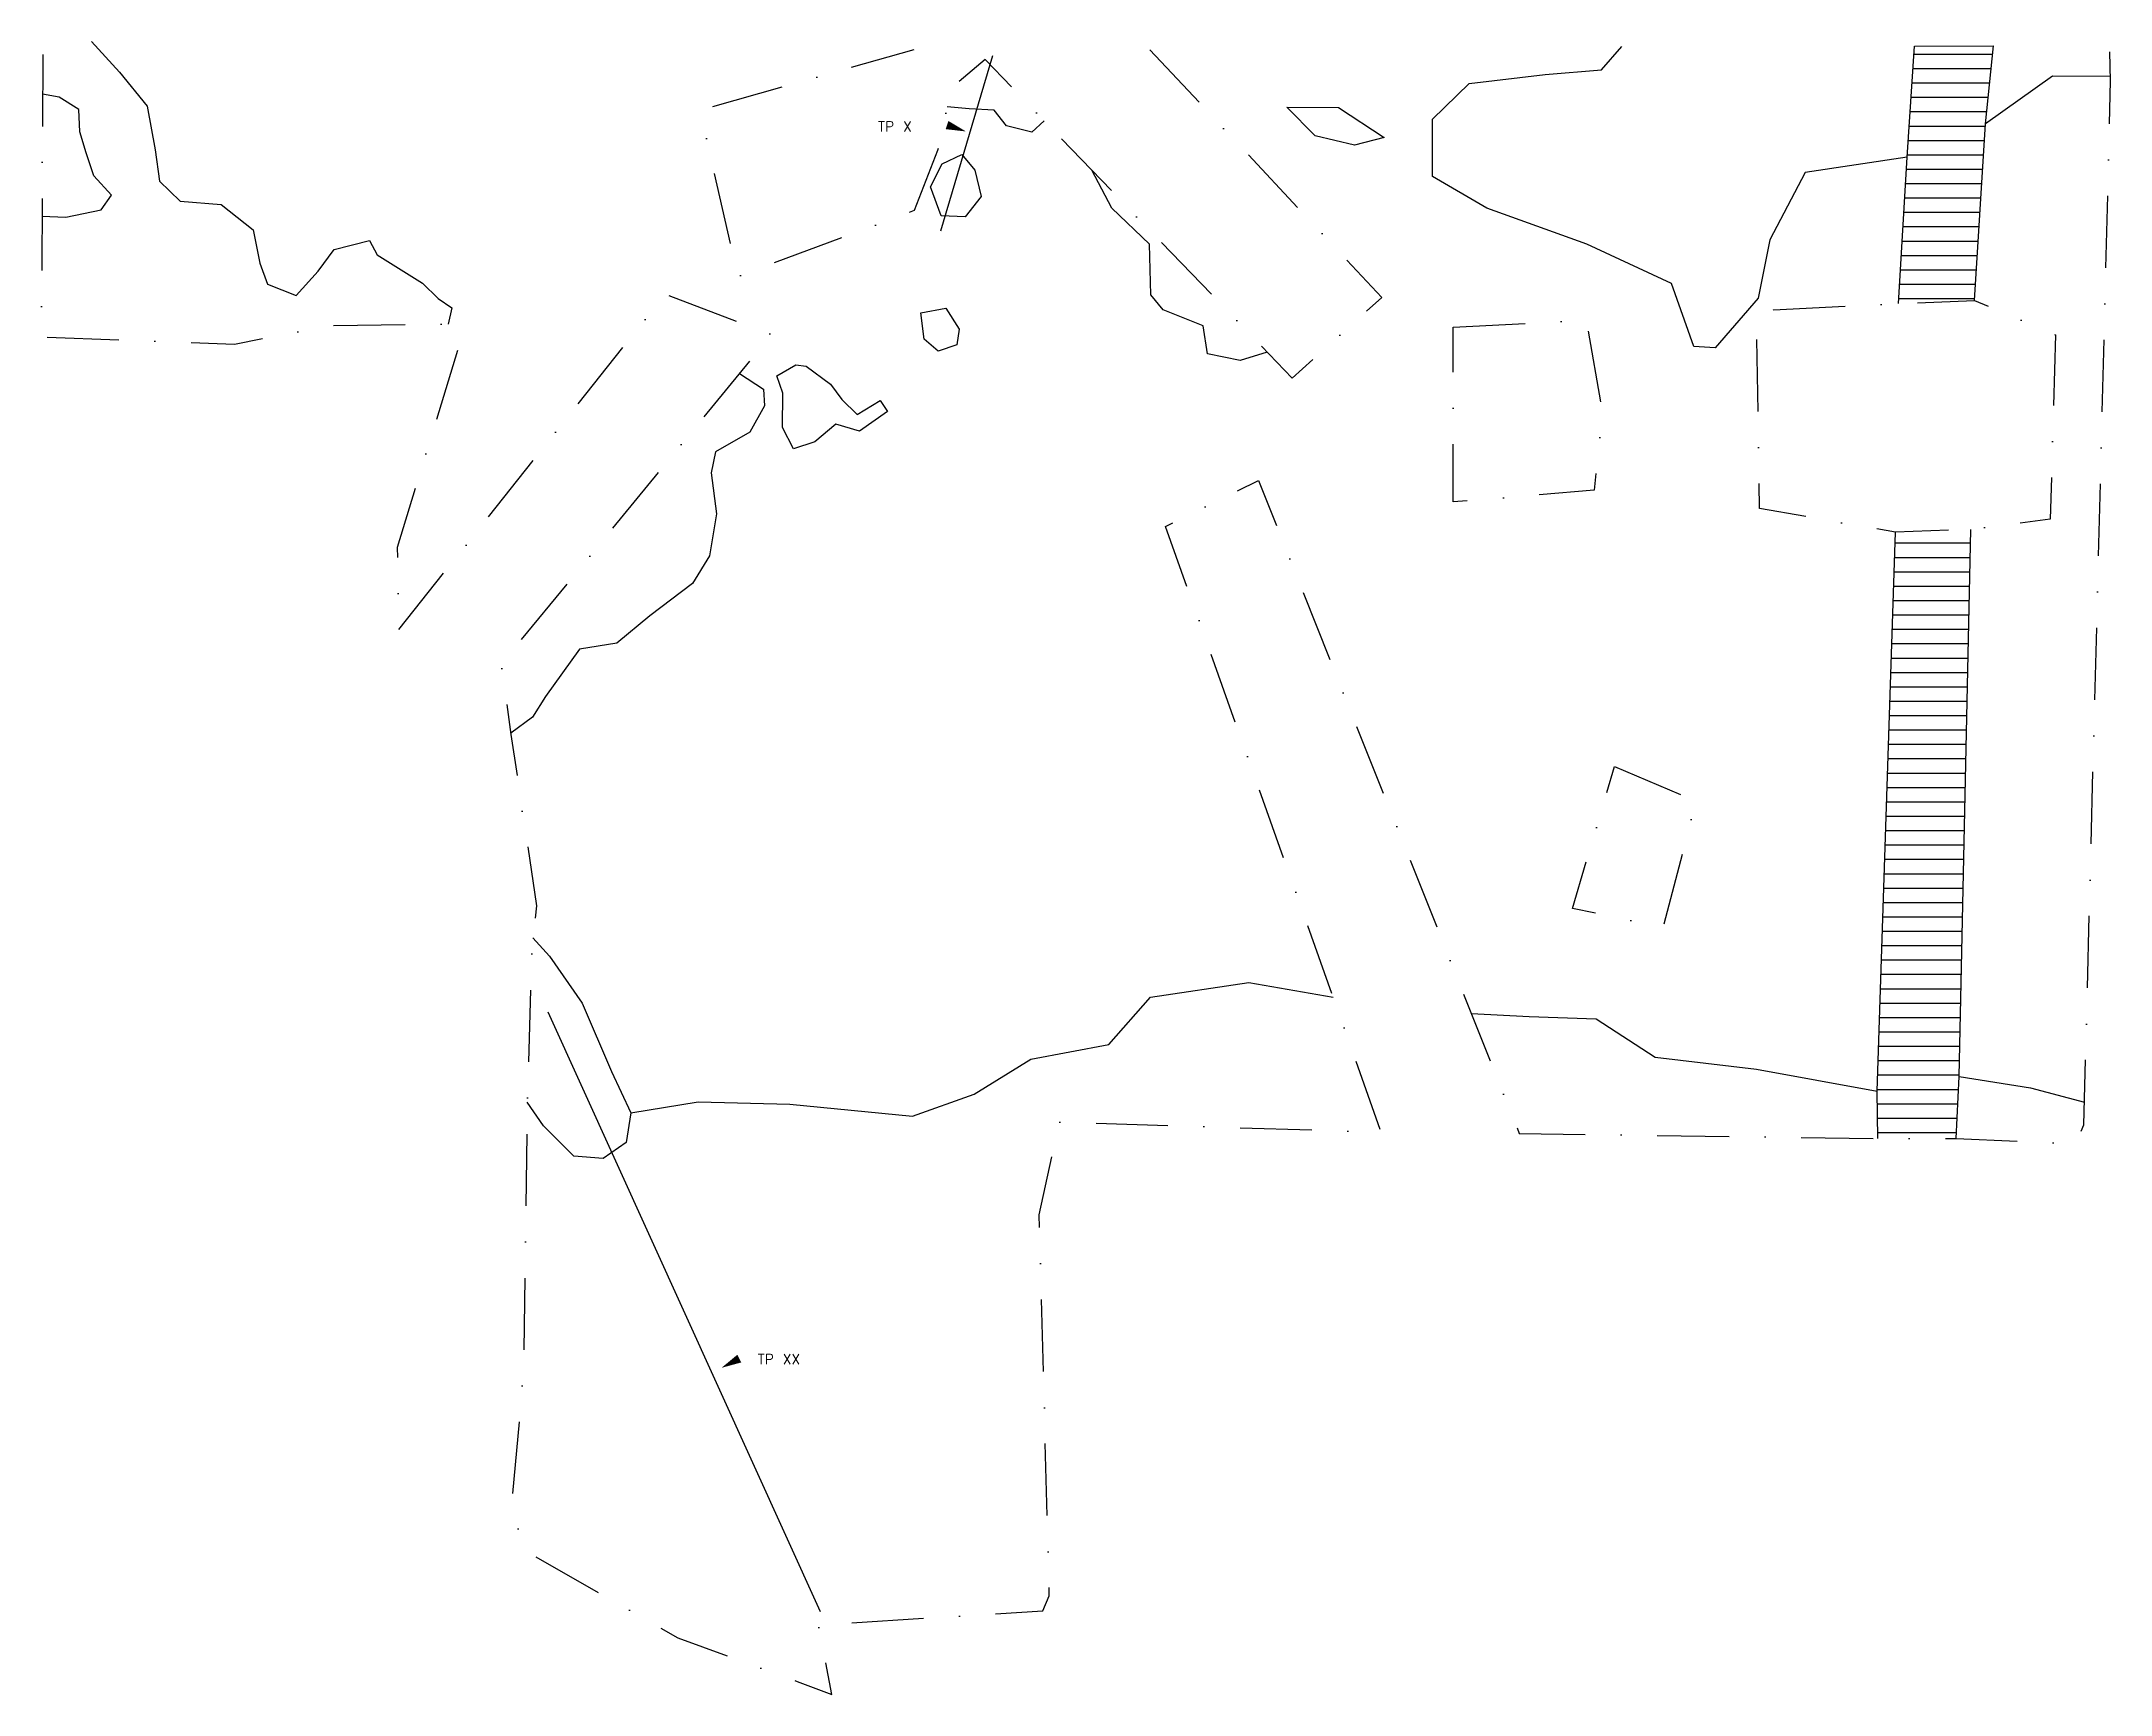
# Model space of a CAD drawing. Header units: metres. Extents: x 635 to 1354, y -1770 to -1196.
import ezdxf

# ---------------------------------------------------------------- set-up
doc = ezdxf.new("R2010")
doc.units = ezdxf.units.M
doc.header["$LTSCALE"] = 25
doc.header["$MEASUREMENT"] = 0
doc.linetypes.add('STRICHPUNKTX2', pattern=[2, 1, -0.5, 0, -0.5])
doc.layers.get('0').update_dxf_attribs({"linetype": 'CONTINUOUS'})
for name, color, linetype in [('BEFUND', 1, 'CONTINUOUS'), ('BEFUNDSCHRAFF', 1, 'CONTINUOUS'), ('GRABUNGSGRENZE', 3, 'STRICHPUNKTX2'), ('TPROFIL', 3, 'CONTINUOUS')]:
    doc.layers.add(name, color=color, linetype=linetype)
doc.styles.get("Standard").update_dxf_attribs({"font": 'txt.shx'})

# ---------------------------------------------------------------- blocks, each defined once
blk = doc.blocks.new('PFEIL')
at = {"layer": 'TPROFIL'}
blk.add_lwpolyline([(0, 0, 0, 3, 0), (6.54, -2.37, 3, 3, 0)], format="xyseb", dxfattribs=at)
blk = doc.blocks.new('*X3')
at = {"color": 0}
for p, q in [((1279.16, -1370), (1305.32, -1370)), ((1278.84, -1380), (1305.11, -1380)), ((1279, -1375), (1305.22, -1375)), ((1278.67, -1385), (1305.01, -1385)), ((1278.35, -1395), (1304.8, -1395)), ((1278.51, -1390), (1304.9, -1390)), ((1278.18, -1400), (1304.7, -1400)), ((1277.86, -1410), (1304.49, -1410)), ((1278.02, -1405), (1304.59, -1405)), ((1277.69, -1415), (1304.38, -1415)), ((1277.53, -1420), (1304.28, -1420)), ((1277.21, -1430), (1304.07, -1430)), ((1277.37, -1425), (1304.17, -1425)), ((1277.04, -1435), (1303.96, -1435)), ((1276.72, -1445), (1303.75, -1445)), ((1276.88, -1440), (1303.86, -1440)), ((1276.55, -1450), (1303.65, -1450)), ((1276.23, -1460), (1303.44, -1460)), ((1276.39, -1455), (1303.54, -1455)), ((1276.07, -1465), (1303.34, -1465)), ((1275.9, -1470), (1303.23, -1470)), ((1275.58, -1480), (1303.02, -1480)), ((1275.74, -1475), (1303.13, -1475)), ((1275.41, -1485), (1302.92, -1485)), ((1275.09, -1495), (1302.71, -1495)), ((1275.25, -1490), (1302.81, -1490)), ((1274.92, -1500), (1302.6, -1500)), ((1274.6, -1510), (1302.39, -1510)), ((1274.76, -1505), (1302.5, -1505)), ((1274.44, -1515), (1302.29, -1515)), ((1274.11, -1525), (1302.08, -1525)), ((1274.27, -1520), (1302.19, -1520)), ((1273.95, -1530), (1301.98, -1530)), ((1273.78, -1535), (1301.87, -1535)), ((1273.46, -1545), (1301.66, -1545)), ((1273.62, -1540), (1301.77, -1540)), ((1273.3, -1550), (1301.56, -1550)), ((1272.97, -1560), (1301.22, -1560)), ((1273.13, -1555), (1301.45, -1555)), ((1273, -1565), (1300.98, -1565)), ((1273.05, -1570), (1300.73, -1570)), ((1273.1, -1575), (1300.49, -1575))]:
    blk.add_line(p, q, dxfattribs=at)
blk = doc.blocks.new('*X4')
at = {"color": 0}
for p, q in [((1285.7, -1200), (1313.05, -1200)), ((1285.37, -1205), (1312.54, -1205)), ((1284.72, -1215), (1311.5, -1215)), ((1285.05, -1210), (1312.02, -1210)), ((1284.4, -1220), (1310.99, -1220)), ((1283.75, -1230), (1310.2, -1230)), ((1284.07, -1225), (1310.5, -1225)), ((1283.42, -1235), (1309.89, -1235)), ((1283.12, -1240), (1309.58, -1240)), ((1282.52, -1250), (1308.97, -1250)), ((1282.82, -1245), (1309.27, -1245)), ((1282.22, -1255), (1308.66, -1255)), ((1281.63, -1265), (1308.04, -1265)), ((1281.92, -1260), (1308.35, -1260)), ((1281.33, -1270), (1307.74, -1270)), ((1280.73, -1280), (1307.12, -1280)), ((1281.03, -1275), (1307.43, -1275)), ((1280.43, -1285), (1306.81, -1285))]:
    blk.add_line(p, q, dxfattribs=at)

msp = doc.modelspace()

# ---------------------------------------------------------------- linework, layer by layer
at = {"layer": 'BEFUND'}
for points in [[(652.06, -1195.57), (661.84, -1206.3), (671.42, -1218.06), (674.15, -1233.28), (675.66, -1244.2), (682.9, -1251.16), (697.09, -1252.3), (708.31, -1261.1), (710.64, -1272.74), (713.28, -1280), (723.18, -1283.89), (723.18, -1283.89), (730.85, -1275.43), (736.38, -1267.99), (748.73, -1264.84), (751.38, -1269.85), (767.19, -1279.68), (772.59, -1284.99), (777.39, -1288.27), (776.05, -1293.88)], [(1247.83, -1241.13), (1235.54, -1264.6), (1231.53, -1284.81), (1216.59, -1302.14), (1209.14, -1301.62), (1201.42, -1279.76), (1171.93, -1266.13), (1137.14, -1253.52), (1118.27, -1242.56), (1118.3, -1222.65), (1131.08, -1210.22), (1157.43, -1207.09), (1177.03, -1205.49), (1184.09, -1197.33)], [(1280.33, -1286.72), (1283.37, -1235.78), (1285.88, -1197.19)], [(1285.88, -1197.19), (1313.35, -1197.13)], [(1306.77, -1285.64), (1310.55, -1224.29), (1313.35, -1197.13)], [(1354.03, -1207.78), (1333.85, -1207.68), (1310.55, -1224.29)], [(634.83, -1256.38), (643.18, -1256.71), (655.43, -1254.18), (659.02, -1249.08), (652.9, -1242.33), (650.16, -1234.36), (648.02, -1227.01), (647.63, -1219.25), (640.79, -1214.95), (640.79, -1214.95), (635.03, -1213.92)], [(983.3, -1223.2), (979.03, -1227.13), (970.15, -1224.97), (965.87, -1219.45), (957.19, -1219.03), (949.61, -1218.38)], [(1067.66, -1218.39), (1077.55, -1228.41), (1067.66, -1218.39), (1085.63, -1218.52), (1101.44, -1228.96), (1091.13, -1231.7), (1077.55, -1228.41)], [(947.87, -1238.1), (954.61, -1234.95), (959.2, -1240.37), (961.33, -1249.46), (955.8, -1256.6), (947.43, -1256.28), (943.77, -1246.16), (947.87, -1238.1)], [(1283.37, -1235.78), (1247.83, -1241.13)], [(1060.84, -1303.59), (1051.39, -1306.57), (1040.06, -1304.21), (1038.55, -1294.5), (1038.55, -1294.5), (1024.67, -1288.97), (1020.39, -1283.65), (1019.91, -1266.09), (1006.76, -1253.61), (999.83, -1240.34)], [(940.44, -1289.96), (949.12, -1288.34), (953.7, -1295.59), (952.87, -1301.11), (946.44, -1303.34), (941.54, -1299.15), (940.44, -1289.96)], [(900.49, -1308.48), (908.95, -1314.72), (912.92, -1320.13), (918.22, -1325.35), (926.3, -1320.46), (928.84, -1324.24), (919.03, -1331.07), (910.87, -1328.71), (903.51, -1334.82), (896.15, -1337.26), (892.28, -1329.8), (892.41, -1317.96), (890.37, -1311.83), (896.91, -1308.06), (900.49, -1308.48)], [(877.38, -1311.03), (885.67, -1316.52), (886.07, -1322.34), (880.95, -1331.52), (868.99, -1338.34), (867.55, -1345.59), (869.37, -1359.88), (866.89, -1374.48), (861.06, -1384.07), (846.13, -1395.28), (834.68, -1404.85), (821.71, -1406.88), (809.95, -1423.4), (805.34, -1430.54), (797.81, -1436.14)], [(1273.13, -1577.08), (1272.95, -1560.64), (1279.28, -1366.26)], [(1300.39, -1577.12), (1301.44, -1555.48), (1305.42, -1365.28)], [(805.51, -1507.34), (811.33, -1513.65), (822.64, -1530.01), (832.91, -1553.81), (839.63, -1568.12), (837.98, -1578.43), (830.01, -1584.03), (819.8, -1583.2), (809.2, -1572.66), (803.59, -1564.51)], [(839.63, -1568.12), (863.02, -1564.38), (894.87, -1565.14), (937.54, -1569.3), (958.99, -1561.67), (978.62, -1549.45), (1005.78, -1544.39), (1020.2, -1527.98), (1054.42, -1522.82), (1083.76, -1527.94)], [(1131.82, -1533.68), (1151.9, -1534.62), (1175.18, -1535.47), (1195.68, -1548.78), (1230.9, -1553.02), (1272.95, -1560.64)], [(1301.44, -1555.48), (1326.25, -1559.5), (1345.01, -1564.45)]]:
    msp.add_lwpolyline(points, dxfattribs=at)
at = {"layer": 'GRABUNGSGRENZE', "flags": 128}
for points in [[(635.1, -1200.13), (634.64, -1298.35), (701.81, -1300.81), (735.52, -1294.33), (776.05, -1293.88), (779.82, -1301.44), (758.37, -1371.55), (758.93, -1400.14), (851.52, -1283.49), (888.46, -1297.53), (794.55, -1412.04), (797.88, -1436.65), (806.77, -1496.19), (805.21, -1509.97), (803.59, -1564.08), (802.32, -1657.7), (798.27, -1702.72), (801.92, -1719.98), (855.88, -1750.7), (897.41, -1765.87), (909.45, -1770.49), (904.79, -1746.18), (982.8, -1741.4), (985.06, -1736.1), (981.59, -1603.67), (988.59, -1571.42), (1100.48, -1574.86), (1025.47, -1364.32), (1057.76, -1348.24), (1148.47, -1575.35), (1273.13, -1577.08), (1300.39, -1577.12), (1341.94, -1578.93), (1344.81, -1572.29), (1354.07, -1209.24), (1353.78, -1197.71)], [(1020.02, -1198.5), (1100.74, -1284.6), (1069.56, -1312.63), (962.73, -1201.88), (951.08, -1211.77), (946.24, -1233.51), (938.04, -1254.42), (876.85, -1277.3), (864.58, -1223.37), (867.04, -1218.58), (938.13, -1198.37)], [(1236.83, -1288.9), (1280.33, -1286.72), (1306.77, -1285.64), (1334.93, -1297.63), (1333.1, -1361.75), (1305.42, -1365.28), (1279.28, -1366.26), (1232.02, -1358.01), (1231, -1295.12), (1236.83, -1288.9)], [(1125.53, -1294.95), (1171.79, -1292.57), (1177.45, -1325.15), (1174.45, -1351.69), (1125.44, -1355.7), (1125.53, -1294.95)], [(1181.55, -1447.68), (1209.91, -1459.67), (1198.51, -1503.55), (1166.97, -1497.07), (1181.55, -1447.68)]]:
    msp.add_lwpolyline(points, dxfattribs=at)
at = {"layer": 'TPROFIL'}
for points in [[(947.32, -1261.48), (965.49, -1200.46)], [(905.51, -1741.69), (810.89, -1533.15)]]:
    msp.add_lwpolyline(points, dxfattribs=at)

# ---------------------------------------------------------------- block references
at = {"layer": 'BEFUNDSCHRAFF'}
for name in ['*X4', '*X3']:
    msp.add_blockref(name, (0, 0), dxfattribs=at)
at = {"layer": 'TPROFIL'}
for p, rotation in [((956.09, -1226.9), 181.1932304954323), ((871.12, -1656.84), 47.37971261279657)]:
    msp.add_blockref('PFEIL', p, dxfattribs=dict(at, rotation=rotation))

# ---------------------------------------------------------------- texts
for s, p in [('TP X', (925.55, -1226.9)), ('TP XX', (883.73, -1655.59))]:
    msp.add_text(s, height=3.5, dxfattribs=at).set_placement(p)

doc.saveas('drawing.dxf')
